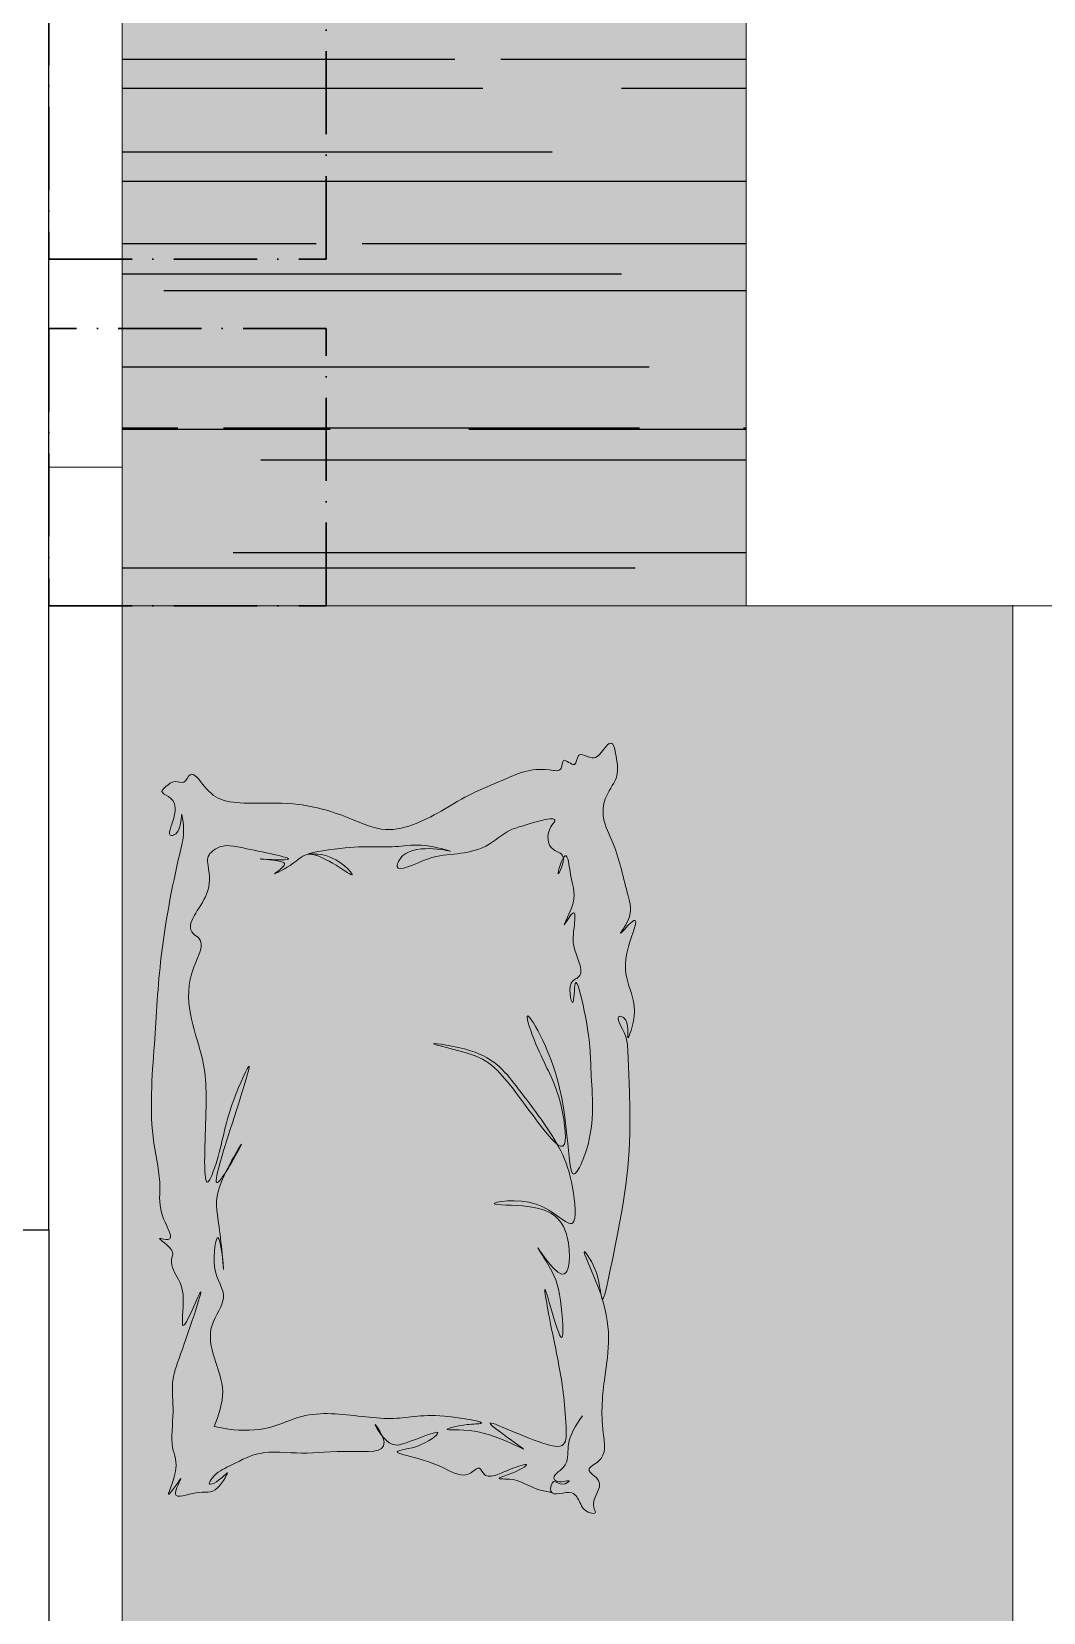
# Model space of a CAD drawing. Header units: millimetres. Extents: x -16811 to 32579, y 147992 to 176118.
# Drawn here: x -2039 to -1309, y 169101 to 170241 of the extents above; entities that cross this region are included whole.
import ezdxf

# ---------------------------------------------------------------- set-up
doc = ezdxf.new("R2010")
doc.units = ezdxf.units.MM
doc.header["$MEASUREMENT"] = 0
doc.linetypes.add('ACAD_ISO10W100', pattern=[18, 12, -3, 0, -3])
doc.layers.add('0[2345]', color=6, linetype='ACAD_ISO10W100', lineweight=30, plot=False)
doc.layers.add('Column[12345]', color=7, linetype='Continuous', lineweight=25)
doc.layers.add('Furniture[2345]', color=7, linetype='Continuous', lineweight=20)
doc.layers.add('Hatching[2345]', color=7, linetype='Continuous')
doc.layers.add('Wall[2345]', color=7, linetype='Continuous')

msp = doc.modelspace()

# ---------------------------------------------------------------- hatches: boundary and pattern name
at = {"layer": 'Hatching[2345]', "true_color": 0x946247}
h = msp.add_hatch(dxfattribs=at)
h.set_pattern_fill('AR-RROOF', color=25, scale=100, style=0)
h.set_pattern_definition([(180, (123575.92, 43953.52), (-220, 100), [1500, -200, 500, -100]), (180, (123442.92, 44003.52), (100, 133), [300, -33, 600, -75]), (180, (123525.915, 44038.515), (-520, 67), [800, -140, 400, -100])])
h.paths.add_polyline_path([(-1973.8, 170276.7), (-1523.8, 170276.7), (-1523.8, 169826.7), (-1973.8, 169826.7)])
at = {"layer": 'Hatching[2345]'}
h = msp.add_hatch(color=29, dxfattribs=at)
h.set_gradient(color1=(87, 49, 41), color2=(101, 56, 47), one_color=1, tint=0.29)
h.paths.add_polyline_path([(-1973.8, 170276.6), (-1523.8, 170276.6), (-1523.8, 169826.6), (-1973.8, 169826.6)])
h = msp.add_hatch(color=254, dxfattribs=at)
h.set_gradient(color1=(188, 218, 240), color2=(188, 218, 240), centered=1, one_color=1, tint=0.84, name='SPHERICAL')
h.paths.add_polyline_path([(-1331.6, 169826.6), (-1973.8, 169826.6), (-1973.8, 168927), (-1331.6, 168927)])
edge = h.paths.add_edge_path(flags=16)
edge.add_spline(control_points=[(-1942.4, 169696.2), (-1940.3, 169698), (-1936.5, 169701.2), (-1928.5, 169697.3), (-1924.2, 169710.1), (-1913.3, 169692.9), (-1901, 169684.6), (-1875.6, 169684), (-1844.7, 169685), (-1812.6, 169675.3), (-1785.2, 169662.3), (-1753.5, 169670.9), (-1728.9, 169689), (-1695.9, 169701.8), (-1677.5, 169711.4), (-1655.9, 169706.1), (-1657.1, 169719.2), (-1646, 169707.6), (-1646.1, 169723.2), (-1633.3, 169713.4), (-1627.7, 169721.8), (-1620, 169730.9), (-1616.9, 169714.4), (-1615.5, 169701.9), (-1626.8, 169688.9), (-1627.9, 169671.4), (-1616.1, 169649.8), (-1611.3, 169623.6), (-1604.7, 169603.7), (-1619.6, 169584), (-1597.7, 169609.5), (-1613.5, 169572.5), (-1609.3, 169553.1), (-1601.6, 169534.8), (-1611.3, 169507), (-1607.3, 169528.2), (-1619.7, 169532.3), (-1609.7, 169516.7), (-1608.7, 169496.3), (-1605.9, 169432), (-1611.9, 169395.2), (-1626.4, 169325.7), (-1627.6, 169326.5), (-1627.7, 169326.6)], knot_values=[0, 0, 0, 0, 0.25382, 0.460542, 0.694835, 1.139569, 1.70084, 2.377518, 3.524298, 4.836209, 5.695724, 6.447678, 7.962577, 8.761427, 9.922694, 10.207165, 10.409942, 10.689351, 10.924019, 11.259037, 11.612355, 11.832431, 12.167835, 12.701992, 13.262323, 13.72025, 14.364213, 15.686964, 16.275555, 16.641872, 17.088132, 17.726791, 18.67199, 19.557352, 19.944726, 20.430995, 20.534345, 21.017645, 21.33905, 22.928598, 26.724468, 27.411934, 27.441983, 27.441983, 27.441983, 27.441983], degree=3, periodic=0)
edge.add_spline(control_points=[(-1627.7, 169326.6), (-1620.4, 169302.7), (-1625.4, 169277.5), (-1629.5, 169237.6), (-1623.5, 169211.3), (-1641.9, 169203.5), (-1621.7, 169193.4), (-1637.9, 169182.2), (-1631.6, 169171.5), (-1640.1, 169172.6), (-1643.5, 169178.9), (-1648.9, 169190.7), (-1662, 169184.2), (-1664.3, 169187.2)], knot_values=[29.790014, 29.790014, 29.790014, 29.790014, 31.733418, 33.070592, 33.76116, 34.070204, 34.417773, 35.108341, 35.207621, 35.330254, 35.677272, 35.977512, 36.449933, 36.449933, 36.449933, 36.449933], degree=3, periodic=0)
edge.add_spline(control_points=[(-1664.3, 169187.2), (-1667.3, 169187.6), (-1676.1, 169188.8), (-1686.2, 169195.6), (-1695.2, 169196.8), (-1707.4, 169196.7), (-1690.3, 169200.8), (-1678.5, 169209.1), (-1695.9, 169203.6), (-1702.1, 169199.7), (-1713.1, 169197.5), (-1715.9, 169207.3), (-1726.3, 169195.9), (-1745.3, 169207.4), (-1758.4, 169211), (-1780.9, 169216.9), (-1758.3, 169218.8), (-1736.5, 169236.2), (-1766.5, 169223.1), (-1779.1, 169219.8), (-1784.7, 169225.7), (-1786.2, 169227.6)], knot_values=[0.001627, 0.001627, 0.001627, 0.001627, 0.30881, 0.885533, 1.125245, 1.294957, 1.807053, 2.014014, 2.390194, 2.791076, 3.067402, 3.255669, 3.501446, 4.111256, 5.093018, 5.333636, 5.795713, 6.424924, 7.22382, 7.634666, 7.811297, 7.811297, 7.811297, 7.811297], degree=3, periodic=0)
edge.add_spline(control_points=[(-1786.2, 169227.6), (-1785.6, 169226.1), (-1782.1, 169215.1), (-1817.9, 169218.2), (-1841.3, 169213.6), (-1873.9, 169218.6), (-1894.8, 169206.6), (-1906.4, 169201.5), (-1913.8, 169190.2), (-1902.6, 169196.1), (-1895.5, 169204.8), (-1906.5, 169183.8), (-1917.9, 169190), (-1941.6, 169179), (-1925.9, 169206), (-1946.2, 169175.6), (-1931.6, 169205.2), (-1940.1, 169220.4), (-1935.9, 169243.5), (-1939.1, 169267.3), (-1930.4, 169289.7), (-1907.3, 169357.8), (-1933.8, 169292.6), (-1928.4, 169327.4), (-1932.6, 169340.7), (-1940.4, 169351.8), (-1935, 169362.9), (-1952.8, 169372.4), (-1934.4, 169366.7), (-1948.8, 169390.1), (-1944.9, 169408.9), (-1955.3, 169452.8), (-1950.4, 169507.8), (-1947, 169578.3), (-1935.6, 169634.8), (-1928.7, 169663.4), (-1931.8, 169682.8), (-1930.7, 169663), (-1942.5, 169659.2), (-1934.3, 169676.4), (-1935.3, 169687.6), (-1947.2, 169691.9), (-1943.9, 169694.9), (-1942.4, 169696.2)], knot_values=[8.535132, 8.535132, 8.535132, 8.535132, 8.665562, 9.474885, 10.680581, 11.731794, 12.482799, 12.979735, 13.12789, 13.494969, 13.630671, 14.056835, 14.587313, 15.085164, 15.480512, 15.951085, 16.483501, 17.093841, 17.945825, 18.659388, 19.367318, 20.886126, 21.744859, 22.416814, 22.865961, 23.371565, 23.564984, 24.001314, 24.195364, 24.707154, 25.475673, 26.536549, 28.914258, 31.040669, 33.694428, 34.232605, 34.493516, 34.978663, 35.091565, 35.515429, 36.048451, 36.245558, 36.4021, 36.4021, 36.4021, 36.4021], degree=3, periodic=0)
edge = h.paths.add_edge_path(flags=0)
edge.add_spline(control_points=[(-1660.2, 169438.2), (-1659.3, 169436.6), (-1654.3, 169427.2), (-1648.6, 169410.9), (-1644.5, 169368.4), (-1671.6, 169402.6), (-1721.2, 169393.9), (-1672.4, 169394.9), (-1649.7, 169382.6), (-1650.8, 169326.5), (-1680.4, 169373.4), (-1662.5, 169344.9), (-1657.6, 169333.4), (-1653.4, 169274.4), (-1672.2, 169350), (-1664.7, 169305.7), (-1658.4, 169279.1), (-1654, 169248.2), (-1653.2, 169217.9), (-1679.4, 169223.7), (-1729.3, 169249.6), (-1665.5, 169205.6), (-1710.7, 169234.8), (-1748.2, 169230.9), (-1726.9, 169236.5), (-1705.1, 169236.6), (-1753.7, 169245.5), (-1773, 169238.9), (-1808.8, 169242.6), (-1838.8, 169246.5), (-1868.6, 169231.5), (-1890.9, 169231.3), (-1904.1, 169234), (-1907.5, 169234.7), (-1904.3, 169243), (-1895.3, 169267), (-1919.5, 169299.3), (-1895.2, 169328.8), (-1910.7, 169344.8), (-1904.2, 169386), (-1899, 169328.3), (-1903.9, 169385.9), (-1908, 169398.7), (-1900.6, 169415.1), (-1898.8, 169418.9)], knot_values=[65.447847, 65.447847, 65.447847, 65.447847, 65.63943, 66.565436, 67.420431, 68.40732, 69.420683, 70.237166, 71.43394, 72.332569, 73.176927, 73.554537, 74.554717, 75.447633, 76.66581, 77.148, 78.482837, 80.007232, 80.427044, 80.931932, 82.265181, 83.244131, 84.489691, 85.144184, 85.633812, 85.971755, 86.866409, 88.157786, 88.849889, 90.296323, 91.112463, 92.101438, 92.454034, 92.454034, 92.454034, 93.319474, 94.93311, 95.647186, 96.420475, 97.126698, 97.881117, 98.886806, 99.872246, 100.167679, 100.167679, 100.167679, 100.167679], degree=3, periodic=0)
edge.add_spline(control_points=[(-1898.8, 169418.9), (-1901.1, 169415.3), (-1911.1, 169401.1), (-1894.2, 169454.4), (-1875.1, 169513.4), (-1900.7, 169455.5), (-1901.7, 169435.2), (-1916.1, 169398.2), (-1912.6, 169468), (-1913.7, 169503.5), (-1934.5, 169549.7), (-1912.8, 169583.9), (-1931.4, 169594.8), (-1908.8, 169616.2), (-1911.2, 169633.9), (-1913.1, 169646.2), (-1901.8, 169655.6), (-1886.1, 169651.3), (-1839.7, 169642.7), (-1864.9, 169643.4), (-1869.7, 169643.7)], knot_values=[9.262746, 9.262746, 9.262746, 9.262746, 9.598621, 10.884297, 12.452965, 13.476101, 15.040717, 15.348451, 16.704729, 18.391968, 20.48622, 21.196783, 21.369329, 22.369403, 23.061945, 23.242728, 23.553096, 24.276746, 25.284432, 25.703927, 25.703927, 25.703927, 25.703927], degree=3, periodic=0)
edge.add_spline(control_points=[(-1869.7, 169643.7), (-1867.1, 169643.4), (-1861.6, 169642.8), (-1853.4, 169640.3), (-1871.1, 169629.3), (-1848.2, 169640.7), (-1838.1, 169655.2), (-1794.5, 169619.6), (-1821.5, 169648.6), (-1848.6, 169646.7), (-1802.2, 169654.8), (-1782, 169651.3), (-1757.5, 169655.4), (-1721, 169645.2), (-1767.6, 169657.7), (-1780, 169631.4), (-1750.9, 169647), (-1733.2, 169647), (-1710.9, 169651.3), (-1696.9, 169664.5), (-1682.3, 169668.5), (-1656.2, 169676.7), (-1668.2, 169664), (-1667.3, 169650.2), (-1656.5, 169648.4), (-1655.8, 169645), (-1655.8, 169644.5)], knot_values=[26.157068, 26.157068, 26.157068, 26.157068, 26.385216, 26.523896, 26.856192, 27.271557, 27.814993, 28.951107, 29.737919, 30.142365, 30.901079, 32.306046, 32.957682, 33.57046, 34.718549, 35.01149, 35.760324, 36.490654, 37.198885, 37.895984, 38.254443, 38.997565, 39.162584, 39.713823, 39.994801, 40.035381, 40.035381, 40.035381, 40.035381], degree=3, periodic=0)
edge.add_spline(control_points=[(-1869.7, 169643.7), (-1872.4, 169643.8), (-1876.2, 169644), (-1872.4, 169643.9), (-1869.7, 169643.7)], knot_values=[25.703927, 25.703927, 25.703927, 25.703927, 25.930608, 26.157068, 26.157068, 26.157068, 26.157068], degree=3, periodic=0)
edge.add_spline(control_points=[(-1869.7, 169643.7), (-1864.9, 169643.4), (-1839.7, 169642.7), (-1886.1, 169651.3), (-1901.8, 169655.6), (-1913.1, 169646.2), (-1911.2, 169633.9), (-1908.8, 169616.2), (-1931.4, 169594.8), (-1912.8, 169583.9), (-1934.5, 169549.7), (-1913.7, 169503.5), (-1912.6, 169468), (-1916.1, 169398.2), (-1901.7, 169435.2), (-1900.7, 169455.5), (-1875.1, 169513.4), (-1894.2, 169454.4), (-1911.1, 169401.1), (-1901.1, 169415.3), (-1898.8, 169418.9)], knot_values=[9.262746, 9.262746, 9.262746, 9.262746, 9.682241, 10.689927, 11.413577, 11.723945, 11.904729, 12.597271, 13.597345, 13.76989, 14.480453, 16.574705, 18.261945, 19.618223, 19.925956, 21.490572, 22.513709, 24.082377, 25.368053, 25.703927, 25.703927, 25.703927, 25.703927], degree=3, periodic=0)
edge.add_spline(control_points=[(-1898.8, 169418.9), (-1893.6, 169429.4), (-1881.8, 169448.5), (-1894, 169426.4), (-1898.8, 169418.9)], knot_values=[7.713645, 7.713645, 7.713645, 7.713645, 8.546506, 9.262746, 9.262746, 9.262746, 9.262746], degree=3, periodic=0)
h = msp.add_hatch(color=254, dxfattribs=at)
h.set_gradient(color1=(195, 213, 212), rotation=45, centered=1, one_color=1, tint=1, name='INVHEMISPHERICAL')
edge = h.paths.add_edge_path()
edge.add_spline(control_points=[(-1786.3, 169227.7), (-1785.6, 169226.1), (-1782.1, 169215.2), (-1817.9, 169218.3), (-1841.3, 169213.6), (-1873.9, 169218.6), (-1894.8, 169206.6), (-1906.4, 169201.5), (-1913.8, 169190.2), (-1902.6, 169196.1), (-1895.5, 169204.9), (-1906.5, 169183.9), (-1918, 169190), (-1941.6, 169179.1), (-1925.9, 169206), (-1946.2, 169175.7), (-1931.6, 169205.3), (-1940.2, 169220.5), (-1936, 169243.6), (-1938.4, 169262), (-1937.1, 169269.9), (-1936.7, 169271.7)], knot_values=[8.535132, 8.535132, 8.535132, 8.535132, 8.665562, 9.474885, 10.680581, 11.731794, 12.482799, 12.979735, 13.12789, 13.494969, 13.630671, 14.056835, 14.587313, 15.085164, 15.480512, 15.951085, 16.483501, 17.093841, 17.945825, 18.659388, 18.86018, 18.86018, 18.86018, 18.86018], degree=3, periodic=0)
edge.add_spline(control_points=[(-1936.7, 169271.7), (-1935.7, 169276.1), (-1928.9, 169294.2), (-1907.3, 169357.9), (-1933.8, 169292.6), (-1928.4, 169327.4), (-1932.6, 169340.7), (-1940.4, 169351.9), (-1935, 169363), (-1952.9, 169372.4), (-1934.4, 169366.8), (-1948.8, 169390.2), (-1944.9, 169408.9), (-1955.3, 169452.9), (-1950.8, 169503.3), (-1948.7, 169543.2), (-1947.1, 169560)], knot_values=[18.86018, 18.86018, 18.86018, 18.86018, 19.367318, 20.886126, 21.744859, 22.416814, 22.865961, 23.371565, 23.564984, 24.001314, 24.195364, 24.707154, 25.475673, 26.536549, 28.914258, 30.585278, 30.585278, 30.585278, 30.585278], degree=3, periodic=0)
edge.add_spline(control_points=[(-1947.1, 169560), (-1946.7, 169564.6), (-1943.4, 169596.1), (-1935.6, 169634.8), (-1928.7, 169663.5), (-1931.8, 169682.8), (-1930.7, 169663), (-1942.5, 169659.3), (-1934.3, 169676.4), (-1935.3, 169687.7), (-1947.2, 169692), (-1943.9, 169695), (-1942.4, 169696.3)], knot_values=[30.585278, 30.585278, 30.585278, 30.585278, 31.040669, 33.694428, 34.232605, 34.493516, 34.978663, 35.091565, 35.515429, 36.048451, 36.245558, 36.4021, 36.4021, 36.4021, 36.4021], degree=3, periodic=0)
edge.add_spline(control_points=[(-1942.4, 169696.3), (-1940.3, 169698.1), (-1936.5, 169701.3), (-1928.5, 169697.3), (-1924.3, 169710.1), (-1913.3, 169693), (-1901, 169684.7), (-1875.6, 169684), (-1844.7, 169685.1), (-1812.6, 169675.4), (-1785.2, 169662.3), (-1753.5, 169670.9), (-1728.9, 169689.1), (-1695.9, 169701.9), (-1677.5, 169711.5), (-1655.9, 169706.2), (-1657.1, 169719.2), (-1646, 169707.7), (-1646.1, 169723.2), (-1633.3, 169713.4), (-1627.8, 169721.9), (-1620, 169731), (-1616.9, 169714.5), (-1615.5, 169702), (-1626.8, 169688.9), (-1627.9, 169671.5), (-1616.1, 169649.9), (-1611.3, 169623.7), (-1604.7, 169603.7), (-1619.6, 169584), (-1597.7, 169609.6), (-1613.5, 169572.6), (-1609.3, 169553.1), (-1601.7, 169534.8), (-1611.3, 169507.1), (-1607.3, 169528.2), (-1619.7, 169532.3), (-1609.7, 169516.8), (-1608.7, 169496.3), (-1607.7, 169473.2), (-1607.7, 169456.6), (-1607.7, 169455.2)], knot_values=[0, 0, 0, 0, 0.317275, 0.575678, 0.868544, 1.424462, 2.12605, 2.971898, 4.405373, 6.045262, 7.119655, 8.059598, 9.953221, 10.951784, 12.403367, 12.758956, 13.012427, 13.361689, 13.655024, 14.073797, 14.515444, 14.790538, 15.209793, 15.87749, 16.577904, 17.150313, 17.955266, 19.608705, 20.344444, 20.80234, 21.360165, 22.158489, 23.339988, 24.44669, 24.930907, 25.538744, 25.667931, 26.272056, 26.673812, 28.660747, 28.840014, 28.840014, 28.840014, 28.840014], degree=3, periodic=0)
edge.add_line((-1607.7, 169455.2), (-1580, 169446.7))
edge.add_line((-1580, 169446.7), (-1608.4, 169432.7))
edge.add_spline(control_points=[(-1608.4, 169432.7), (-1609.9, 169408.5), (-1615.1, 169380.2), (-1626.4, 169325.7), (-1627.6, 169326.5), (-1627.7, 169326.6)], knot_values=[29.888741, 29.888741, 29.888741, 29.888741, 33.405585, 34.264917, 34.302479, 34.302479, 34.302479, 34.302479], degree=3, periodic=0)
edge.add_spline(control_points=[(-1627.7, 169326.6), (-1620.4, 169302.8), (-1625.4, 169277.6), (-1629.5, 169237.7), (-1623.5, 169211.3), (-1641.9, 169203.5), (-1621.7, 169193.4), (-1637.9, 169182.2), (-1631.6, 169171.5), (-1640.1, 169172.7), (-1643.5, 169178.9), (-1648.9, 169190.8), (-1662, 169184.2), (-1664.3, 169187.2)], knot_values=[37.237517, 37.237517, 37.237517, 37.237517, 39.666772, 41.33824, 42.20145, 42.587756, 43.022217, 43.885427, 44.009526, 44.162817, 44.596591, 44.97189, 45.562416, 45.562416, 45.562416, 45.562416], degree=3, periodic=0)
edge.add_spline(control_points=[(-1664.3, 169187.2), (-1667.3, 169187.6), (-1676.1, 169188.8), (-1686.2, 169195.7), (-1695.2, 169196.8), (-1707.4, 169196.8), (-1690.3, 169200.9), (-1678.5, 169209.2), (-1695.9, 169203.6), (-1702.1, 169199.7), (-1713.1, 169197.5), (-1715.9, 169207.3), (-1726.3, 169196), (-1745.4, 169207.5), (-1758.4, 169211.1), (-1780.9, 169217), (-1758.3, 169218.8), (-1736.5, 169236.3), (-1766.5, 169223.1), (-1779.1, 169219.8), (-1784.7, 169225.8), (-1786.3, 169227.7)], knot_values=[0.001627, 0.001627, 0.001627, 0.001627, 0.30881, 0.885533, 1.125245, 1.294957, 1.807053, 2.014014, 2.390194, 2.791076, 3.067402, 3.255669, 3.501446, 4.111256, 5.093018, 5.333636, 5.795713, 6.424924, 7.22382, 7.634666, 7.811297, 7.811297, 7.811297, 7.811297], degree=3, periodic=0)
edge = h.paths.add_edge_path(flags=16)
edge.add_spline(control_points=[(-1660.2, 169438.2), (-1659.3, 169436.6), (-1654.3, 169427.2), (-1648.6, 169411), (-1644.5, 169368.4), (-1671.6, 169402.7), (-1721.2, 169394), (-1672.4, 169395), (-1649.7, 169382.7), (-1650.8, 169326.6), (-1680.4, 169373.5), (-1662.5, 169345), (-1657.6, 169333.5), (-1653.4, 169274.5), (-1672.2, 169350.1), (-1664.7, 169305.7), (-1658.4, 169279.2), (-1654, 169248.3), (-1653.2, 169218), (-1679.4, 169223.8), (-1729.4, 169249.7), (-1665.5, 169205.7), (-1710.7, 169234.8), (-1748.2, 169230.9), (-1726.9, 169236.5), (-1705.1, 169236.7), (-1753.7, 169245.6), (-1773, 169238.9), (-1808.8, 169242.6), (-1838.8, 169246.5), (-1868.6, 169231.5), (-1890.9, 169231.3), (-1904.1, 169234), (-1907.5, 169234.7), (-1904.4, 169243.1), (-1895.3, 169267.1), (-1919.5, 169299.3), (-1895.2, 169328.8), (-1910.7, 169344.8), (-1904.2, 169386), (-1899, 169328.3), (-1903.9, 169385.9), (-1908, 169398.8), (-1900.6, 169415.2), (-1898.8, 169418.9)], knot_values=[81.809808, 81.809808, 81.809808, 81.809808, 82.049287, 83.206795, 84.275539, 85.50915, 86.775853, 87.796457, 89.292425, 90.415712, 91.471158, 91.943172, 93.193396, 94.309542, 95.832263, 96.435, 98.103547, 100.00904, 100.533805, 101.164915, 102.831476, 104.055163, 105.612114, 106.43023, 107.042265, 107.464694, 108.583011, 110.197233, 111.062361, 112.870403, 113.890579, 115.126798, 115.567543, 115.567543, 115.567543, 116.649343, 118.666388, 119.558983, 120.525594, 121.408372, 122.351396, 123.608507, 124.840307, 125.209599, 125.209599, 125.209599, 125.209599], degree=3, periodic=0)
edge.add_spline(control_points=[(-1898.8, 169418.9), (-1901.1, 169415.4), (-1911.1, 169401.1), (-1894.2, 169454.5), (-1875.1, 169513.5), (-1900.7, 169455.5), (-1901.8, 169435.3), (-1916.1, 169398.3), (-1912.6, 169468), (-1913.7, 169503.5), (-1934.5, 169549.7), (-1912.8, 169584), (-1931.4, 169594.8), (-1908.8, 169616.2), (-1911.2, 169634), (-1913.1, 169646.3), (-1901.8, 169655.7), (-1886.1, 169651.3), (-1839.7, 169642.8), (-1864.9, 169643.5), (-1869.7, 169643.7)], knot_values=[11.578433, 11.578433, 11.578433, 11.578433, 11.998276, 13.605371, 15.566206, 16.845127, 18.800896, 19.185564, 20.880911, 22.98996, 25.607776, 26.495979, 26.711661, 27.961754, 28.827431, 29.05341, 29.44137, 30.345933, 31.60554, 32.129909, 32.129909, 32.129909, 32.129909], degree=3, periodic=0)
edge.add_spline(control_points=[(-1869.7, 169643.7), (-1867.1, 169643.5), (-1861.6, 169642.8), (-1853.4, 169640.3), (-1871.1, 169629.3), (-1848.2, 169640.7), (-1838.1, 169655.3), (-1794.5, 169619.7), (-1821.5, 169648.7), (-1848.6, 169646.8), (-1802.2, 169654.8), (-1782, 169651.3), (-1757.5, 169655.5), (-1721, 169645.2), (-1767.6, 169657.7), (-1780, 169631.5), (-1750.9, 169647.1), (-1733.3, 169647), (-1710.9, 169651.3), (-1696.9, 169664.5), (-1682.3, 169668.5), (-1656.2, 169676.8), (-1668.2, 169664.1), (-1667.3, 169650.3), (-1656.5, 169648.4), (-1655.8, 169645), (-1655.8, 169644.6)], knot_values=[32.696336, 32.696336, 32.696336, 32.696336, 32.98152, 33.15487, 33.57024, 34.089446, 34.768741, 36.188884, 37.172399, 37.677957, 38.626349, 40.382557, 41.197102, 41.963074, 43.398186, 43.764363, 44.700405, 45.613317, 46.498606, 47.36998, 47.818054, 48.746956, 48.95323, 49.642279, 49.993501, 50.044227, 50.044227, 50.044227, 50.044227], degree=3, periodic=0)
edge.add_spline(control_points=[(-1655.8, 169644.6), (-1655.3, 169645.3), (-1652.5, 169649.1), (-1650.2, 169624), (-1644.5, 169617.2), (-1659.5, 169588.9), (-1645.8, 169612.1), (-1648.7, 169589.6), (-1649.4, 169579.4), (-1639.1, 169559.6), (-1653.6, 169555.8), (-1647.8, 169528.9), (-1647.9, 169566.9), (-1635.8, 169516.3), (-1636.8, 169490.5), (-1632, 169448.9), (-1654.8, 169396.1), (-1647, 169478.4), (-1689.7, 169548.2), (-1671.2, 169497.9), (-1658.1, 169478.4), (-1651.9, 169435.5), (-1657.7, 169436.3), (-1660.2, 169438.2)], knot_values=[50.993901, 50.993901, 50.993901, 50.993901, 51.097903, 51.678194, 52.686181, 53.235716, 53.695579, 54.147916, 54.82018, 55.651897, 55.831248, 56.490096, 57.063765, 57.921587, 59.786522, 62.114055, 62.821722, 65.674331, 67.720898, 68.70542, 70.3709, 71.726622, 72.344215, 72.344215, 72.344215, 72.344215], degree=3, periodic=0)
h = msp.add_hatch(color=254, dxfattribs=at)
h.set_gradient(color1=(195, 213, 212), rotation=45, centered=1, one_color=1, tint=1, name='INVHEMISPHERICAL')
edge = h.paths.add_edge_path()
edge.add_spline(control_points=[(-1786.2, 169227.6), (-1785.6, 169226.1), (-1782.1, 169215.1), (-1817.9, 169218.2), (-1841.3, 169213.6), (-1873.9, 169218.6), (-1894.8, 169206.6), (-1906.4, 169201.5), (-1913.8, 169190.2), (-1902.6, 169196.1), (-1895.5, 169204.8), (-1906.5, 169183.8), (-1917.9, 169190), (-1941.6, 169179), (-1925.9, 169206), (-1946.2, 169175.6), (-1931.6, 169205.2), (-1940.1, 169220.4), (-1935.9, 169243.5), (-1938.4, 169262), (-1937.1, 169269.9), (-1936.7, 169271.6)], knot_values=[8.535132, 8.535132, 8.535132, 8.535132, 8.665562, 9.474885, 10.680581, 11.731794, 12.482799, 12.979735, 13.12789, 13.494969, 13.630671, 14.056835, 14.587313, 15.085164, 15.480512, 15.951085, 16.483501, 17.093841, 17.945825, 18.659388, 18.86018, 18.86018, 18.86018, 18.86018], degree=3, periodic=0)
edge.add_spline(control_points=[(-1936.7, 169271.6), (-1935.7, 169276), (-1928.9, 169294.1), (-1907.3, 169357.8), (-1933.8, 169292.6), (-1928.4, 169327.4), (-1932.6, 169340.7), (-1940.4, 169351.8), (-1935, 169362.9), (-1952.8, 169372.4), (-1934.4, 169366.7), (-1948.8, 169390.1), (-1944.9, 169408.9), (-1955.3, 169452.8), (-1950.8, 169503.3), (-1948.7, 169543.2), (-1947.1, 169560)], knot_values=[18.86018, 18.86018, 18.86018, 18.86018, 19.367318, 20.886126, 21.744859, 22.416814, 22.865961, 23.371565, 23.564984, 24.001314, 24.195364, 24.707154, 25.475673, 26.536549, 28.914258, 30.585278, 30.585278, 30.585278, 30.585278], degree=3, periodic=0)
edge.add_spline(control_points=[(-1947.1, 169560), (-1946.7, 169564.6), (-1943.4, 169596), (-1935.6, 169634.8), (-1928.7, 169663.4), (-1931.8, 169682.8), (-1930.7, 169663), (-1942.5, 169659.2), (-1934.3, 169676.4), (-1935.3, 169687.6), (-1947.2, 169691.9), (-1943.9, 169694.9), (-1942.4, 169696.2)], knot_values=[30.585278, 30.585278, 30.585278, 30.585278, 31.040669, 33.694428, 34.232605, 34.493516, 34.978663, 35.091565, 35.515429, 36.048451, 36.245558, 36.4021, 36.4021, 36.4021, 36.4021], degree=3, periodic=0)
edge.add_spline(control_points=[(-1942.4, 169696.2), (-1940.3, 169698), (-1936.5, 169701.2), (-1928.5, 169697.3), (-1924.2, 169710.1), (-1913.3, 169692.9), (-1901, 169684.6), (-1875.6, 169684), (-1844.7, 169685), (-1812.6, 169675.3), (-1785.2, 169662.3), (-1753.5, 169670.9), (-1728.9, 169689), (-1695.9, 169701.8), (-1677.5, 169711.4), (-1655.9, 169706.1), (-1657.1, 169719.2), (-1646, 169707.6), (-1646.1, 169723.2), (-1633.3, 169713.4), (-1627.7, 169721.8), (-1620, 169730.9), (-1616.9, 169714.4), (-1615.5, 169701.9), (-1626.8, 169688.9), (-1627.9, 169671.4), (-1616.1, 169649.8), (-1611.3, 169623.6), (-1604.7, 169603.7), (-1619.6, 169584), (-1597.7, 169609.5), (-1613.5, 169572.5), (-1609.3, 169553.1), (-1601.6, 169534.8), (-1611.3, 169507), (-1607.3, 169528.2), (-1619.7, 169532.3), (-1609.7, 169516.7), (-1608.7, 169496.3), (-1607.7, 169473.2), (-1607.7, 169456.5), (-1607.7, 169455.2)], knot_values=[0, 0, 0, 0, 0.317275, 0.575678, 0.868544, 1.424462, 2.12605, 2.971898, 4.405373, 6.045262, 7.119655, 8.059598, 9.953221, 10.951784, 12.403367, 12.758956, 13.012427, 13.361689, 13.655024, 14.073797, 14.515444, 14.790538, 15.209793, 15.87749, 16.577904, 17.150313, 17.955266, 19.608705, 20.344444, 20.80234, 21.360165, 22.158489, 23.339988, 24.44669, 24.930907, 25.538744, 25.667931, 26.272056, 26.673812, 28.660747, 28.840014, 28.840014, 28.840014, 28.840014], degree=3, periodic=0)
edge.add_line((-1607.7, 169455.2), (-1580, 169446.6))
edge.add_line((-1580, 169446.6), (-1608.4, 169432.7))
edge.add_spline(control_points=[(-1608.4, 169432.7), (-1609.9, 169408.5), (-1615, 169380.1), (-1626.4, 169325.7), (-1627.6, 169326.5), (-1627.7, 169326.6)], knot_values=[29.888741, 29.888741, 29.888741, 29.888741, 33.405585, 34.264917, 34.302479, 34.302479, 34.302479, 34.302479], degree=3, periodic=0)
edge.add_spline(control_points=[(-1627.7, 169326.6), (-1620.4, 169302.7), (-1625.4, 169277.5), (-1629.5, 169237.6), (-1623.5, 169211.3), (-1641.9, 169203.5), (-1621.7, 169193.4), (-1637.9, 169182.2), (-1631.6, 169171.5), (-1640.1, 169172.6), (-1643.5, 169178.9), (-1648.9, 169190.7), (-1662, 169184.2), (-1664.3, 169187.2)], knot_values=[37.237517, 37.237517, 37.237517, 37.237517, 39.666772, 41.33824, 42.20145, 42.587756, 43.022217, 43.885427, 44.009526, 44.162817, 44.596591, 44.97189, 45.562416, 45.562416, 45.562416, 45.562416], degree=3, periodic=0)
edge.add_spline(control_points=[(-1664.3, 169187.2), (-1667.3, 169187.6), (-1676.1, 169188.8), (-1686.2, 169195.6), (-1695.2, 169196.8), (-1707.4, 169196.7), (-1690.3, 169200.8), (-1678.5, 169209.1), (-1695.9, 169203.6), (-1702.1, 169199.7), (-1713.1, 169197.5), (-1715.9, 169207.3), (-1726.3, 169195.9), (-1745.3, 169207.4), (-1758.4, 169211), (-1780.9, 169216.9), (-1758.3, 169218.8), (-1736.5, 169236.2), (-1766.5, 169223.1), (-1779.1, 169219.8), (-1784.7, 169225.7), (-1786.2, 169227.6)], knot_values=[0.001627, 0.001627, 0.001627, 0.001627, 0.30881, 0.885533, 1.125245, 1.294957, 1.807053, 2.014014, 2.390194, 2.791076, 3.067402, 3.255669, 3.501446, 4.111256, 5.093018, 5.333636, 5.795713, 6.424924, 7.22382, 7.634666, 7.811297, 7.811297, 7.811297, 7.811297], degree=3, periodic=0)
edge = h.paths.add_edge_path(flags=16)
edge.add_spline(control_points=[(-1660.2, 169438.2), (-1659.3, 169436.6), (-1654.3, 169427.2), (-1648.6, 169410.9), (-1644.5, 169368.4), (-1671.6, 169402.6), (-1721.2, 169393.9), (-1672.4, 169394.9), (-1649.7, 169382.6), (-1650.8, 169326.5), (-1680.4, 169373.4), (-1662.5, 169344.9), (-1657.6, 169333.4), (-1653.4, 169274.4), (-1672.2, 169350), (-1664.7, 169305.7), (-1658.4, 169279.1), (-1654, 169248.2), (-1653.2, 169217.9), (-1679.4, 169223.7), (-1729.3, 169249.6), (-1665.5, 169205.6), (-1710.7, 169234.8), (-1748.2, 169230.9), (-1726.9, 169236.5), (-1705.1, 169236.6), (-1753.7, 169245.5), (-1773, 169238.9), (-1808.8, 169242.6), (-1838.8, 169246.5), (-1868.6, 169231.5), (-1890.9, 169231.3), (-1904.1, 169234), (-1907.5, 169234.7), (-1904.3, 169243), (-1895.3, 169267), (-1919.5, 169299.3), (-1895.2, 169328.8), (-1910.7, 169344.8), (-1904.2, 169386), (-1899, 169328.3), (-1903.9, 169385.9), (-1908, 169398.7), (-1900.6, 169415.1), (-1898.8, 169418.9)], knot_values=[81.809808, 81.809808, 81.809808, 81.809808, 82.049287, 83.206795, 84.275539, 85.50915, 86.775853, 87.796457, 89.292425, 90.415712, 91.471158, 91.943172, 93.193396, 94.309542, 95.832263, 96.435, 98.103547, 100.00904, 100.533805, 101.164915, 102.831476, 104.055163, 105.612114, 106.43023, 107.042265, 107.464694, 108.583011, 110.197233, 111.062361, 112.870403, 113.890579, 115.126798, 115.567543, 115.567543, 115.567543, 116.649343, 118.666388, 119.558983, 120.525594, 121.408372, 122.351396, 123.608507, 124.840307, 125.209599, 125.209599, 125.209599, 125.209599], degree=3, periodic=0)
edge.add_spline(control_points=[(-1898.8, 169418.9), (-1901.1, 169415.3), (-1911.1, 169401.1), (-1894.2, 169454.4), (-1875.1, 169513.4), (-1900.7, 169455.5), (-1901.7, 169435.2), (-1916.1, 169398.2), (-1912.6, 169468), (-1913.7, 169503.5), (-1934.5, 169549.7), (-1912.8, 169583.9), (-1931.4, 169594.8), (-1908.8, 169616.2), (-1911.2, 169633.9), (-1913.1, 169646.2), (-1901.8, 169655.6), (-1886.1, 169651.3), (-1839.7, 169642.7), (-1864.9, 169643.4), (-1869.7, 169643.7)], knot_values=[11.578433, 11.578433, 11.578433, 11.578433, 11.998276, 13.605371, 15.566206, 16.845127, 18.800896, 19.185564, 20.880911, 22.98996, 25.607776, 26.495979, 26.711661, 27.961754, 28.827431, 29.05341, 29.44137, 30.345933, 31.60554, 32.129909, 32.129909, 32.129909, 32.129909], degree=3, periodic=0)
edge.add_spline(control_points=[(-1869.7, 169643.7), (-1867.1, 169643.4), (-1861.6, 169642.8), (-1853.4, 169640.3), (-1871.1, 169629.3), (-1848.2, 169640.7), (-1838.1, 169655.2), (-1794.5, 169619.6), (-1821.5, 169648.6), (-1848.6, 169646.7), (-1802.2, 169654.8), (-1782, 169651.3), (-1757.5, 169655.4), (-1721, 169645.2), (-1767.6, 169657.7), (-1780, 169631.4), (-1750.9, 169647), (-1733.2, 169647), (-1710.9, 169651.3), (-1696.9, 169664.5), (-1682.3, 169668.5), (-1656.2, 169676.7), (-1668.2, 169664), (-1667.3, 169650.2), (-1656.5, 169648.4), (-1655.8, 169645), (-1655.8, 169644.5)], knot_values=[32.696336, 32.696336, 32.696336, 32.696336, 32.98152, 33.15487, 33.57024, 34.089446, 34.768741, 36.188884, 37.172399, 37.677957, 38.626349, 40.382557, 41.197102, 41.963074, 43.398186, 43.764363, 44.700405, 45.613317, 46.498606, 47.36998, 47.818054, 48.746956, 48.95323, 49.642279, 49.993501, 50.044227, 50.044227, 50.044227, 50.044227], degree=3, periodic=0)
edge.add_spline(control_points=[(-1655.8, 169644.5), (-1655.3, 169645.3), (-1652.5, 169649), (-1650.2, 169624), (-1644.5, 169617.1), (-1659.5, 169588.8), (-1645.8, 169612), (-1648.6, 169589.6), (-1649.4, 169579.3), (-1639.1, 169559.5), (-1653.6, 169555.7), (-1647.8, 169528.9), (-1647.9, 169566.9), (-1635.8, 169516.2), (-1636.8, 169490.4), (-1632, 169448.8), (-1654.8, 169396.1), (-1646.9, 169478.4), (-1689.7, 169548.2), (-1671.2, 169497.8), (-1658.1, 169478.3), (-1651.9, 169435.5), (-1657.7, 169436.3), (-1660.2, 169438.2)], knot_values=[50.993901, 50.993901, 50.993901, 50.993901, 51.097903, 51.678194, 52.686181, 53.235716, 53.695579, 54.147916, 54.82018, 55.651897, 55.831248, 56.490096, 57.063765, 57.921587, 59.786522, 62.114055, 62.821722, 65.674331, 67.720898, 68.70542, 70.3709, 71.726622, 72.344215, 72.344215, 72.344215, 72.344215], degree=3, periodic=0)
h = msp.add_hatch(color=254, dxfattribs=at)
h.set_gradient(color1=(226, 238, 238), rotation=90, one_color=1, tint=1, name='SPHERICAL')
edge = h.paths.add_edge_path()
edge.add_spline(control_points=[(-1655.8, 169644.6), (-1655.8, 169645), (-1656.5, 169648.4), (-1667.3, 169650.3), (-1668.2, 169664.1), (-1656.2, 169676.8), (-1682.3, 169668.5), (-1696.9, 169664.5), (-1710.9, 169651.3), (-1733.3, 169647), (-1750.9, 169647.1), (-1780, 169631.5), (-1767.6, 169657.7), (-1721, 169645.2), (-1757.5, 169655.5), (-1782, 169651.3), (-1802.2, 169654.8), (-1848.6, 169646.8), (-1821.5, 169648.7), (-1794.5, 169619.7), (-1838.1, 169655.3), (-1848.2, 169640.7), (-1871.1, 169629.3), (-1853.4, 169640.3), (-1861.6, 169642.8), (-1867.1, 169643.5), (-1869.7, 169643.7)], knot_values=[32.696336, 32.696336, 32.696336, 32.696336, 32.747061, 33.098284, 33.787332, 33.993606, 34.922508, 35.370582, 36.241956, 37.127245, 38.040157, 38.976199, 39.342376, 40.777488, 41.54346, 42.358005, 44.114213, 45.062605, 45.568163, 46.551678, 47.971821, 48.651116, 49.170322, 49.585692, 49.759042, 50.044227, 50.044227, 50.044227, 50.044227], degree=3, periodic=0)
edge.add_spline(control_points=[(-1869.7, 169643.7), (-1872.4, 169643.8), (-1876.2, 169644.1), (-1872.4, 169643.9), (-1869.7, 169643.7)], knot_values=[32.129909, 32.129909, 32.129909, 32.129909, 32.41326, 32.696336, 32.696336, 32.696336, 32.696336], degree=3, periodic=0)
edge.add_spline(control_points=[(-1869.7, 169643.7), (-1864.9, 169643.5), (-1839.7, 169642.8), (-1886.1, 169651.3), (-1901.8, 169655.7), (-1913.1, 169646.3), (-1911.2, 169634), (-1908.8, 169616.2), (-1931.4, 169594.8), (-1912.8, 169584), (-1934.5, 169549.7), (-1913.7, 169503.5), (-1912.6, 169468), (-1916.1, 169398.3), (-1901.8, 169435.3), (-1900.7, 169455.5), (-1875.1, 169513.5), (-1894.2, 169454.5), (-1911.1, 169401.1), (-1901.1, 169415.4), (-1898.8, 169418.9)], knot_values=[11.578433, 11.578433, 11.578433, 11.578433, 12.102802, 13.362409, 14.266972, 14.654932, 14.880911, 15.746588, 16.996681, 17.212363, 18.100566, 20.718382, 22.827431, 24.522779, 24.907446, 26.863215, 28.142136, 30.102971, 31.710066, 32.129909, 32.129909, 32.129909, 32.129909], degree=3, periodic=0)
edge.add_spline(control_points=[(-1898.8, 169418.9), (-1893.6, 169429.5), (-1881.8, 169448.6), (-1894, 169426.5), (-1898.8, 169418.9)], knot_values=[9.642056, 9.642056, 9.642056, 9.642056, 10.683132, 11.578433, 11.578433, 11.578433, 11.578433], degree=3, periodic=0)
edge.add_spline(control_points=[(-1898.8, 169418.9), (-1900.6, 169415.2), (-1908, 169398.8), (-1903.9, 169385.9), (-1899, 169328.3), (-1904.2, 169386), (-1910.7, 169344.8), (-1895.2, 169328.8), (-1919.5, 169299.3), (-1895.3, 169267.1), (-1904.4, 169243.1), (-1907.5, 169234.7), (-1904.1, 169234), (-1890.9, 169231.3), (-1868.6, 169231.5), (-1838.8, 169246.5), (-1808.8, 169242.6), (-1773, 169238.9), (-1753.7, 169245.6), (-1705.1, 169236.7), (-1726.9, 169236.5), (-1748.2, 169230.9), (-1710.7, 169234.8), (-1665.5, 169205.7), (-1729.4, 169249.7), (-1679.4, 169223.8), (-1653.2, 169218), (-1654, 169248.3), (-1658.4, 169279.2), (-1664.7, 169305.7), (-1672.2, 169350.1), (-1653.4, 169274.5), (-1657.6, 169333.5), (-1662.5, 169345), (-1680.4, 169373.5), (-1650.8, 169326.6), (-1649.7, 169382.7), (-1672.4, 169395), (-1721.2, 169394), (-1671.6, 169402.7), (-1644.5, 169368.4), (-1648.6, 169411), (-1654.3, 169427.2), (-1659.3, 169436.6), (-1660.2, 169438.2)], knot_values=[81.809808, 81.809808, 81.809808, 81.809808, 82.1791, 83.4109, 84.668012, 85.611035, 86.493814, 87.460425, 88.35302, 90.370065, 91.451865, 91.451865, 91.451865, 91.89261, 93.128829, 94.149004, 95.957047, 96.822175, 98.436396, 99.554714, 99.977143, 100.589178, 101.407294, 102.964244, 104.187932, 105.854493, 106.485603, 107.010367, 108.915861, 110.584407, 111.187145, 112.709866, 113.826011, 115.076236, 115.548249, 116.603696, 117.726983, 119.22295, 120.243554, 121.510258, 122.743869, 123.812613, 124.97012, 125.209599, 125.209599, 125.209599, 125.209599], degree=3, periodic=0)
edge.add_spline(control_points=[(-1660.2, 169438.2), (-1669.7, 169445.5), (-1696.3, 169489.2), (-1720, 169504), (-1765.3, 169513.3), (-1709, 169506.1), (-1688.6, 169478.2), (-1667.8, 169451.8), (-1660.2, 169438.2)], knot_values=[72.344215, 72.344215, 72.344215, 72.344215, 74.721973, 75.648583, 76.821253, 77.954916, 79.789724, 81.809808, 81.809808, 81.809808, 81.809808], degree=3, periodic=0)
edge.add_spline(control_points=[(-1660.2, 169438.2), (-1657.7, 169436.3), (-1651.9, 169435.5), (-1658.1, 169478.4), (-1671.2, 169497.9), (-1689.7, 169548.2), (-1647, 169478.4), (-1654.8, 169396.1), (-1632, 169448.9), (-1636.8, 169490.5), (-1635.8, 169516.3), (-1647.9, 169566.9), (-1647.8, 169528.9), (-1653.6, 169555.8), (-1639.1, 169559.6), (-1649.4, 169579.4), (-1648.7, 169589.6), (-1645.8, 169612.1), (-1659.5, 169588.9), (-1644.5, 169617.2), (-1650.2, 169624), (-1652.5, 169649.1), (-1655.3, 169645.3), (-1655.8, 169644.6)], knot_values=[50.993901, 50.993901, 50.993901, 50.993901, 51.611494, 52.967217, 54.632696, 55.617219, 57.663786, 60.516395, 61.224061, 63.551594, 65.41653, 66.274352, 66.84802, 67.506868, 67.68622, 68.517936, 69.190201, 69.642537, 70.102401, 70.651936, 71.659922, 72.240213, 72.344215, 72.344215, 72.344215, 72.344215], degree=3, periodic=0)
edge.add_spline(control_points=[(-1655.8, 169644.6), (-1655.3, 169640.2), (-1662.3, 169626.2), (-1657.8, 169641.2), (-1655.8, 169644.6)], knot_values=[50.044227, 50.044227, 50.044227, 50.044227, 50.529399, 50.993901, 50.993901, 50.993901, 50.993901], degree=3, periodic=0)
h = msp.add_hatch(color=254, dxfattribs=at)
h.set_gradient(color1=(226, 238, 238), rotation=90, one_color=1, tint=1, name='SPHERICAL')
edge = h.paths.add_edge_path()
edge.add_spline(control_points=[(-1655.8, 169644.5), (-1655.8, 169645), (-1656.5, 169648.4), (-1667.3, 169650.2), (-1668.2, 169664), (-1656.2, 169676.7), (-1682.3, 169668.5), (-1696.9, 169664.5), (-1710.9, 169651.3), (-1733.2, 169647), (-1750.9, 169647), (-1780, 169631.4), (-1767.6, 169657.7), (-1721, 169645.2), (-1757.5, 169655.4), (-1782, 169651.3), (-1802.2, 169654.8), (-1848.6, 169646.7), (-1821.5, 169648.6), (-1794.5, 169619.6), (-1838.1, 169655.2), (-1848.2, 169640.7), (-1871.1, 169629.3), (-1853.4, 169640.3), (-1861.6, 169642.8), (-1867.1, 169643.4), (-1869.7, 169643.7)], knot_values=[32.696336, 32.696336, 32.696336, 32.696336, 32.747061, 33.098284, 33.787332, 33.993606, 34.922508, 35.370582, 36.241956, 37.127245, 38.040157, 38.976199, 39.342376, 40.777488, 41.54346, 42.358005, 44.114213, 45.062605, 45.568163, 46.551678, 47.971821, 48.651116, 49.170322, 49.585692, 49.759042, 50.044227, 50.044227, 50.044227, 50.044227], degree=3, periodic=0)
edge.add_spline(control_points=[(-1869.7, 169643.7), (-1872.4, 169643.8), (-1876.2, 169644), (-1872.4, 169643.9), (-1869.7, 169643.7)], knot_values=[32.129909, 32.129909, 32.129909, 32.129909, 32.41326, 32.696336, 32.696336, 32.696336, 32.696336], degree=3, periodic=0)
edge.add_spline(control_points=[(-1869.7, 169643.7), (-1864.9, 169643.4), (-1839.7, 169642.7), (-1886.1, 169651.3), (-1901.8, 169655.6), (-1913.1, 169646.2), (-1911.2, 169633.9), (-1908.8, 169616.2), (-1931.4, 169594.8), (-1912.8, 169583.9), (-1934.5, 169549.7), (-1913.7, 169503.5), (-1912.6, 169468), (-1916.1, 169398.2), (-1901.7, 169435.2), (-1900.7, 169455.5), (-1875.1, 169513.4), (-1894.2, 169454.4), (-1911.1, 169401.1), (-1901.1, 169415.3), (-1898.8, 169418.9)], knot_values=[11.578433, 11.578433, 11.578433, 11.578433, 12.102802, 13.362409, 14.266972, 14.654932, 14.880911, 15.746588, 16.996681, 17.212363, 18.100566, 20.718382, 22.827431, 24.522779, 24.907446, 26.863215, 28.142136, 30.102971, 31.710066, 32.129909, 32.129909, 32.129909, 32.129909], degree=3, periodic=0)
edge.add_spline(control_points=[(-1898.8, 169418.9), (-1893.6, 169429.4), (-1881.8, 169448.5), (-1894, 169426.4), (-1898.8, 169418.9)], knot_values=[9.642056, 9.642056, 9.642056, 9.642056, 10.683132, 11.578433, 11.578433, 11.578433, 11.578433], degree=3, periodic=0)
edge.add_spline(control_points=[(-1898.8, 169418.9), (-1900.6, 169415.1), (-1908, 169398.7), (-1903.9, 169385.9), (-1899, 169328.3), (-1904.2, 169386), (-1910.7, 169344.8), (-1895.2, 169328.8), (-1919.5, 169299.3), (-1895.3, 169267), (-1904.3, 169243), (-1907.5, 169234.7), (-1904.1, 169234), (-1890.9, 169231.3), (-1868.6, 169231.5), (-1838.8, 169246.5), (-1808.8, 169242.6), (-1773, 169238.9), (-1753.7, 169245.5), (-1705.1, 169236.6), (-1726.9, 169236.5), (-1748.2, 169230.9), (-1710.7, 169234.8), (-1665.5, 169205.6), (-1729.3, 169249.6), (-1679.4, 169223.7), (-1653.2, 169217.9), (-1654, 169248.2), (-1658.4, 169279.1), (-1664.7, 169305.7), (-1672.2, 169350), (-1653.4, 169274.4), (-1657.6, 169333.4), (-1662.5, 169344.9), (-1680.4, 169373.4), (-1650.8, 169326.5), (-1649.7, 169382.6), (-1672.4, 169394.9), (-1721.2, 169393.9), (-1671.6, 169402.6), (-1644.5, 169368.4), (-1648.6, 169410.9), (-1654.3, 169427.2), (-1659.3, 169436.6), (-1660.2, 169438.2)], knot_values=[81.809808, 81.809808, 81.809808, 81.809808, 82.1791, 83.4109, 84.668012, 85.611035, 86.493814, 87.460425, 88.35302, 90.370065, 91.451865, 91.451865, 91.451865, 91.89261, 93.128829, 94.149004, 95.957047, 96.822175, 98.436396, 99.554714, 99.977143, 100.589178, 101.407294, 102.964244, 104.187932, 105.854493, 106.485603, 107.010367, 108.915861, 110.584407, 111.187145, 112.709866, 113.826011, 115.076236, 115.548249, 116.603696, 117.726983, 119.22295, 120.243554, 121.510258, 122.743869, 123.812613, 124.97012, 125.209599, 125.209599, 125.209599, 125.209599], degree=3, periodic=0)
edge.add_spline(control_points=[(-1660.2, 169438.2), (-1669.7, 169445.4), (-1696.3, 169489.2), (-1720, 169503.9), (-1765.2, 169513.3), (-1709, 169506), (-1688.6, 169478.2), (-1667.8, 169451.8), (-1660.2, 169438.2)], knot_values=[72.344215, 72.344215, 72.344215, 72.344215, 74.721973, 75.648583, 76.821253, 77.954916, 79.789724, 81.809808, 81.809808, 81.809808, 81.809808], degree=3, periodic=0)
edge.add_spline(control_points=[(-1660.2, 169438.2), (-1657.7, 169436.3), (-1651.9, 169435.5), (-1658.1, 169478.3), (-1671.2, 169497.8), (-1689.7, 169548.2), (-1646.9, 169478.4), (-1654.8, 169396.1), (-1632, 169448.8), (-1636.8, 169490.4), (-1635.8, 169516.2), (-1647.9, 169566.9), (-1647.8, 169528.9), (-1653.6, 169555.7), (-1639.1, 169559.5), (-1649.4, 169579.3), (-1648.6, 169589.6), (-1645.8, 169612), (-1659.5, 169588.8), (-1644.5, 169617.1), (-1650.2, 169624), (-1652.5, 169649), (-1655.3, 169645.3), (-1655.8, 169644.5)], knot_values=[50.993901, 50.993901, 50.993901, 50.993901, 51.611494, 52.967217, 54.632696, 55.617219, 57.663786, 60.516395, 61.224061, 63.551594, 65.41653, 66.274352, 66.84802, 67.506868, 67.68622, 68.517936, 69.190201, 69.642537, 70.102401, 70.651936, 71.659922, 72.240213, 72.344215, 72.344215, 72.344215, 72.344215], degree=3, periodic=0)
edge.add_spline(control_points=[(-1655.8, 169644.5), (-1655.3, 169640.2), (-1662.3, 169626.1), (-1657.8, 169641.1), (-1655.8, 169644.5)], knot_values=[50.044227, 50.044227, 50.044227, 50.044227, 50.529399, 50.993901, 50.993901, 50.993901, 50.993901], degree=3, periodic=0)

# ---------------------------------------------------------------- linework, layer by layer
at = {"layer": '0[2345]', "ltscale": 5}
for points in [[(-2026.7, 170076.6), (-1826.7, 170076.6), (-1826.7, 170276.6), (-2026.7, 170276.6)], [(-2026.7, 169826.6), (-1826.7, 169826.6), (-1826.7, 170026.6), (-2026.7, 170026.6)]]:
    msp.add_lwpolyline(points, close=True, dxfattribs=at)
at = {"layer": 'Column[12345]'}
msp.add_lwpolyline([(-2276.7, 169376.6), (-2026.7, 169376.6), (-2026.7, 168576.6), (-2276.7, 168576.6)], close=True, dxfattribs=at)
at = {"layer": 'Furniture[2345]'}
for q in [(-443.7, 169826.7), (-1973.8, 168026.7)]:
    msp.add_line((-1973.8, 169826.7), q, dxfattribs=at)
at = {"layer": 'Furniture[2345]', "color": 150}
msp.add_line((-1331.6, 168027.1), (-1331.6, 169827.1), dxfattribs=at)
at = {"layer": 'Furniture[2345]'}
msp.add_lwpolyline([(-1523.8, 169826.7), (-1973.8, 169826.7), (-1973.8, 170276.7), (-1523.8, 170276.7)], close=True, dxfattribs=at)
at = {"layer": 'Furniture[2345]', "color": 7}
msp.add_lwpolyline([(-1973.8, 169926.7), (-2026.7, 169926.7), (-2026.7, 167926.7), (-1973.8, 167926.7)], close=True, dxfattribs=at)
at = {"layer": 'Furniture[2345]', "color": 252}
for points in [[(-1942.4, 169696.3), (-1935.7, 169699.8), (-1929.5, 169699.4), (-1924.9, 169704.8), (-1914.6, 169696.3), (-1901, 169686.4), (-1880.8, 169684.3), (-1846.4, 169683.3), (-1808.5, 169672.8), (-1783.9, 169665.2), (-1761.8, 169669.6), (-1721.7, 169691.1), (-1699.8, 169700.7), (-1665.7, 169708.2), (-1657.3, 169709.3), (-1655.5, 169715.1), (-1647.7, 169712.2), (-1644.8, 169718.6), (-1634.9, 169716.9), (-1626.4, 169723.3), (-1621.5, 169727.6), (-1617.7, 169718.3), (-1617.7, 169702.3), (-1625.5, 169687.4), (-1626.7, 169673.7), (-1620, 169655.6), (-1609, 169617.5), (-1609, 169599.9), (-1614.5, 169590.4), (-1604.8, 169599.6), (-1608.7, 169580.8), (-1608.4, 169552.5), (-1605.4, 169526.1), (-1609.1, 169515.1), (-1612, 169529.4), (-1614.9, 169530.5), (-1611, 169516.5), (-1609.3, 169507), (-1607.7, 169459.4), (-1622.1, 169346.4), (-1627.5, 169326.5), (-1631.9, 169345.5), (-1640.5, 169360.8), (-1630.4, 169334.6), (-1625.8, 169270.2), (-1627, 169230.1), (-1630.3, 169209.6), (-1637.2, 169203.5), (-1630.3, 169195.7), (-1633.5, 169175.3), (-1632.7, 169172.4), (-1636.4, 169172.4), (-1643.8, 169179.8), (-1649.5, 169186.7), (-1664.7, 169188), (-1662.7, 169194.9), (-1655.9, 169193), (-1651.6, 169195.3), (-1659.7, 169194.9), (-1662.4, 169196.7), (-1655.6, 169205.3), (-1652.2, 169220.3), (-1642, 169242.3)], [(-1664.2, 169187.2), (-1673.3, 169189), (-1689.3, 169195.7), (-1696.4, 169196.7), (-1701.5, 169197), (-1687.5, 169203.3), (-1682.4, 169206.9), (-1693.3, 169204.1), (-1704.5, 169199.6), (-1712.7, 169200), (-1716.1, 169204.5), (-1722.7, 169201.1), (-1740.7, 169204.1), (-1768.6, 169213.7), (-1775.4, 169216), (-1762.2, 169220.1), (-1746.2, 169230.2), (-1769, 169222.9), (-1781.4, 169222.9), (-1791.4, 169236.1), (-1785, 169223.3), (-1808.4, 169216.7), (-1844.5, 169215.4), (-1876.1, 169214.9), (-1896.8, 169206), (-1908.9, 169197.4), (-1911.1, 169193.5), (-1901.2, 169198.3), (-1898.3, 169201.2), (-1905.1, 169190.3), (-1920.6, 169186.9), (-1935.5, 169185.9), (-1931.5, 169197.1), (-1940.1, 169185.9), (-1935.6, 169201.2), (-1937.5, 169219.4), (-1937.2, 169245), (-1937.5, 169266.4), (-1931.8, 169286.8), (-1918.1, 169330.3), (-1929.9, 169307.4), (-1929.9, 169327.6), (-1933.3, 169340.6), (-1938.3, 169354.9), (-1937.7, 169360.7), (-1946.7, 169370.3), (-1940.9, 169369.5), (-1944, 169384.5), (-1946.7, 169407.4), (-1951, 169438.9), (-1950.7, 169510.3), (-1945.7, 169573.9), (-1931.4, 169652.2), (-1929.7, 169668.2), (-1930.9, 169676), (-1935.3, 169662.1), (-1938.5, 169660.9), (-1936.7, 169673.5), (-1940.5, 169689), (-1945.2, 169692.6), (-1942.4, 169696.3)]]:
    msp.add_spline(points, degree=3, dxfattribs=at)
at = {"layer": 'Furniture[2345]', "color": 253}
msp.add_spline([(-1907.5, 169234.7), (-1901.4, 169259.9), (-1909.1, 169307.8), (-1900.8, 169327.5), (-1907.2, 169349.8), (-1904.6, 169370.8), (-1900.8, 169348.5), (-1904, 169378.5), (-1903.5, 169408.1), (-1887.8, 169438.1), (-1904.4, 169411.2), (-1895.9, 169448.9), (-1882.9, 169494.1), (-1895, 169465.9), (-1907.5, 169420.6), (-1911.1, 169412.1), (-1913.7, 169452.7), (-1916.9, 169503.3), (-1922.3, 169565.9), (-1918.7, 169586.9), (-1922.7, 169590.2), (-1913, 169618.6), (-1912, 169639.3), (-1912.2, 169644.8), (-1905.8, 169651.6), (-1884.1, 169651.4), (-1854.9, 169643.6), (-1874.3, 169644), (-1860.7, 169642.4), (-1856.9, 169640.7), (-1863.9, 169633.5), (-1852.8, 169639.3), (-1838.7, 169647.4), (-1808, 169632.7), (-1827.1, 169646.5), (-1839.2, 169647.7), (-1816.8, 169651.6), (-1774.7, 169653.1), (-1755.1, 169653.6), (-1737.2, 169649.7), (-1771.4, 169646.4), (-1775.6, 169638.6), (-1753.7, 169643.9), (-1732.2, 169647.8), (-1711.7, 169653.3), (-1694.1, 169664.7), (-1683.9, 169668.2), (-1661.9, 169671.3), (-1664.7, 169667.2), (-1662.9, 169650.8), (-1656, 169645.8), (-1659.5, 169633.4), (-1654.5, 169646.2), (-1650.5, 169632.8), (-1649.9, 169608.6), (-1655.1, 169596.5), (-1648.3, 169605.2), (-1648, 169594.4), (-1647.4, 169578.3), (-1645.2, 169558.4), (-1648.9, 169556.2), (-1648.9, 169540.4), (-1647.1, 169554.1), (-1640.6, 169534.5), (-1635.7, 169490), (-1639, 169434.3), (-1645.7, 169418.7), (-1660.2, 169485.6), (-1681.9, 169529.6), (-1674.1, 169507.3), (-1658.5, 169470.5), (-1655, 169438.2), (-1703.3, 169491.4), (-1722.3, 169503), (-1749.4, 169510.7), (-1722.6, 169505.7), (-1688.2, 169478.2), (-1657.6, 169433.4), (-1649.1, 169407), (-1649.1, 169381.3), (-1675.3, 169395), (-1705.7, 169395.3), (-1681.3, 169393.3), (-1653, 169371.3), (-1657.1, 169344.6), (-1674.1, 169363.4), (-1668.2, 169353.8), (-1657.8, 169325.6), (-1657.1, 169298.8), (-1669.1, 169333.4), (-1666.9, 169319.1), (-1659.1, 169279.8), (-1653.7, 169234.4), (-1655.5, 169221.9), (-1670.6, 169222.6), (-1708.2, 169236.3), (-1684.8, 169218.7), (-1719.9, 169231.2), (-1739.5, 169232.7), (-1725.2, 169236), (-1715.1, 169236.9), (-1741.5, 169242.1), (-1780.2, 169240.4), (-1800.9, 169241.9), (-1844.3, 169241.9), (-1867.5, 169234), (-1897.1, 169232.8), (-1907.5, 169234.7)], degree=3, dxfattribs=at)
at = {"layer": 'Wall[2345]'}
msp.add_line((-2026.7, 169376.6), (-2026.7, 170276.6), dxfattribs=at)

doc.saveas('drawing.dxf')
